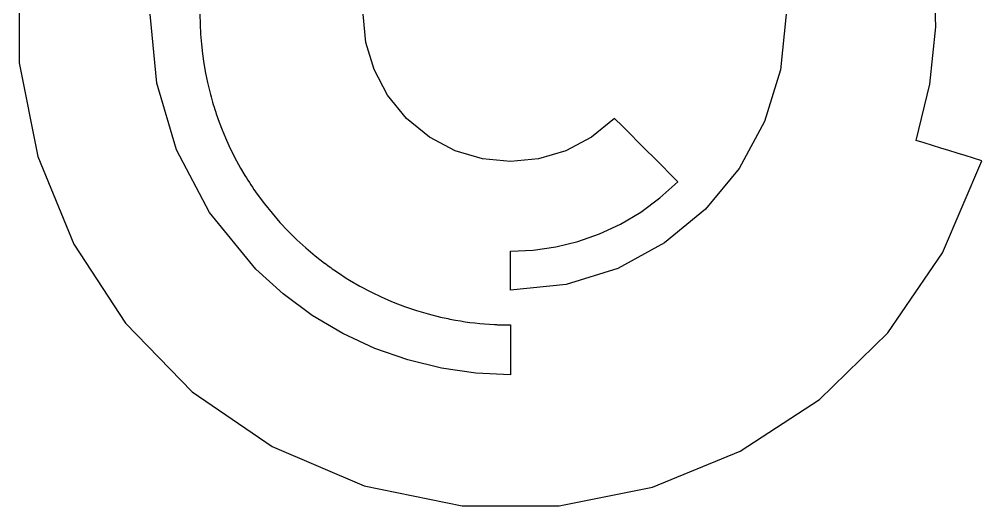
# Model space of a CAD drawing. Extents: x 0 to 101, y 6 to 122.
# Drawn here: x 0.3 to 101.5, y 5.9 to 57.1 of the extents above; entities that cross this region are included whole.
import ezdxf

# ---------------------------------------------------------------- set-up
doc = ezdxf.new("R2010")
doc.units = 0

msp = doc.modelspace()

# ---------------------------------------------------------------- linework, layer by layer
at = {"layer": 'Layer 1', "color": 4}
for p, q in [((0.257418, 62.683582), (0.253979, 52.484299)), ((96.625166, 56.25883), (96.4467, 62.303987)), ((14.713103, 50.348035), (14.019458, 57.585153)), ((19.252846, 57.584625), (19.269655, 56.532105)), ((36.714, 54.62973), (36.430513, 57.585579)), ((80.891943, 57.584625), (80.30323, 51.742955)), ((19.269655, 56.532105), (19.319688, 55.488064)), ((95.996922, 50.237969), (96.625166, 56.25883)), ((19.319688, 55.488064), (19.402358, 54.452949)), ((19.402358, 54.452949), (19.517078, 53.427193)), ((37.564465, 51.761588), (36.714, 54.62973)), ((19.517078, 53.427193), (19.663262, 52.411243)), ((0.253979, 52.484299), (2.207091, 42.646761)), ((19.663262, 52.411243), (19.840322, 51.405542)), ((38.981904, 49.068967), (37.564465, 51.761588)), ((80.30323, 51.742955), (78.614746, 46.301668)), ((19.840322, 51.405542), (20.047671, 50.410525)), ((16.794038, 43.326341), (14.713103, 50.348035)), ((20.047671, 50.410525), (20.284722, 49.426639)), ((94.562082, 44.328994), (95.996922, 50.237969)), ((20.284722, 49.426639), (20.355233, 49.157565)), ((20.355233, 49.157565), (20.428005, 48.889519)), ((20.428005, 48.889519), (20.503017, 48.622466)), ((20.503017, 48.622466), (20.580246, 48.356382)), ((40.966318, 46.639694), (38.981904, 49.068967)), ((20.580246, 48.356382), (20.659671, 48.091237)), ((20.659671, 48.091237), (20.74127, 47.827003)), ((20.74127, 47.827003), (20.825021, 47.563651)), ((20.825021, 47.563651), (20.910902, 47.301153)), ((20.910902, 47.301153), (20.91859, 47.277954)), ((20.91859, 47.277954), (20.926269, 47.254784)), ((20.926269, 47.254784), (20.933949, 47.231613)), ((20.933949, 47.231613), (20.941636, 47.208471)), ((20.941636, 47.208471), (20.949341, 47.185329)), ((20.949341, 47.185329), (20.957071, 47.162187)), ((20.957071, 47.162187), (20.964835, 47.139044)), ((20.964835, 47.139044), (20.972639, 47.115902)), ((20.972482, 47.110258), (20.972388, 47.109129)), ((20.972388, 47.109129), (20.972419, 47.108)), ((20.972419, 47.108), (20.972639, 47.106871)), ((20.972638, 47.111387), (20.972482, 47.110258)), ((20.972795, 47.112515), (20.972638, 47.111387)), ((20.972639, 47.115902), (20.972858, 47.114773)), ((20.972639, 47.106871), (21.27265, 46.259561)), ((20.972889, 47.113644), (20.972795, 47.112515)), ((20.972858, 47.114773), (20.972889, 47.113644)), ((43.394942, 44.656113), (40.966318, 46.639694)), ((62.856179, 46.639694), (60.427646, 44.656113)), ((63.688515, 45.807359), (62.856179, 46.639694)), ((21.27265, 46.259561), (21.594982, 45.422862)), ((64.52085, 44.975024), (63.688515, 45.807359)), ((78.614746, 46.301668), (75.942962, 41.377427)), ((21.594982, 45.422862), (21.939319, 44.597235)), ((21.939319, 44.597235), (22.305347, 43.783131)), ((46.087257, 43.239269), (43.394942, 44.656113)), ((60.427646, 44.656113), (57.735398, 43.239269)), ((65.353185, 44.142688), (64.52085, 44.975024)), ((22.305347, 43.783131), (22.692751, 42.981005)), ((66.185521, 43.310353), (65.353185, 44.142688)), ((95.425284, 44.061103), (94.562082, 44.328994)), ((96.288489, 43.793212), (95.425284, 44.061103)), ((97.151691, 43.525321), (96.288489, 43.793212)), ((98.014893, 43.25743), (97.151691, 43.525321)), ((2.207091, 42.646761), (5.979371, 33.432188)), ((20.262262, 36.735549), (16.794038, 43.326341)), ((22.692751, 42.981005), (23.101216, 42.191311)), ((48.955363, 42.389163), (46.087257, 43.239269)), ((57.735398, 43.239269), (54.867334, 42.389163)), ((67.017853, 42.47802), (66.185521, 43.310353)), ((98.878098, 42.989542), (98.014893, 43.25743)), ((99.7413, 42.721651), (98.878098, 42.989542)), ((100.604505, 42.45376), (99.7413, 42.721651)), ((23.101216, 42.191311), (23.530427, 41.414502)), ((51.911356, 42.105794), (48.955363, 42.389163)), ((54.867334, 42.389163), (51.911356, 42.105794)), ((67.850189, 41.645685), (67.017853, 42.47802)), ((68.682524, 40.813349), (67.850189, 41.645685)), ((97.357434, 32.511235), (101.467707, 42.185869)), ((101.467707, 42.185869), (100.604505, 42.45376)), ((23.530427, 41.414502), (23.980069, 40.651038)), ((23.980069, 40.651038), (24.13457, 40.399465)), ((69.51486, 39.981014), (68.682524, 40.813349)), ((75.942962, 41.377427), (72.404355, 37.086896)), ((24.13457, 40.399465), (24.291219, 40.149704)), ((24.291219, 40.149704), (24.450022, 39.901667)), ((24.450022, 39.901667), (24.610984, 39.655267)), ((24.610984, 39.655267), (24.77411, 39.410417)), ((67.62396, 38.27226), (69.51486, 39.981014)), ((24.77411, 39.410417), (24.939406, 39.167029)), ((24.939406, 39.167029), (25.106877, 38.92502)), ((25.106877, 38.92502), (25.276527, 38.684302)), ((25.276527, 38.684302), (26.035941, 37.659028)), ((26.035941, 37.659028), (26.833717, 36.664855)), ((65.609226, 36.791062), (67.62396, 38.27226)), ((25.117776, 30.791153), (20.262262, 36.735549)), ((26.833717, 36.664855), (27.668809, 35.702926)), ((63.488354, 35.537501), (65.609226, 36.791062)), ((72.404355, 37.086896), (68.115407, 33.546734)), ((27.668809, 35.702926), (28.540171, 34.774389)), ((61.279037, 34.511671), (63.488354, 35.537501)), ((28.540171, 34.774389), (29.446753, 33.880391)), ((58.998975, 33.713651), (61.279037, 34.511671)), ((5.979371, 33.432188), (11.433434, 25.101818)), ((29.446753, 33.880391), (30.38751, 33.022077)), ((56.665858, 33.143531), (58.998975, 33.713651)), ((68.115407, 33.546734), (63.192588, 30.873607)), ((30.38751, 33.022077), (31.361394, 32.20059)), ((51.911249, 32.687333), (54.297384, 32.801396)), ((51.911249, 32.175806), (51.911249, 32.687333)), ((54.297384, 32.801396), (56.665858, 33.143531)), ((91.579476, 24.106132), (97.357434, 32.511235)), ((31.361394, 32.20059), (32.367361, 31.417079)), ((32.367361, 31.417079), (32.368207, 31.416797)), ((32.368207, 31.416797), (32.369336, 31.416746)), ((32.369336, 31.416746), (32.370465, 31.416896)), ((32.370465, 31.416896), (32.371876, 31.417141)), ((32.371876, 31.417141), (32.373287, 31.417387)), ((32.373287, 31.417387), (32.374416, 31.417537)), ((32.374416, 31.417537), (32.375545, 31.417486)), ((32.375545, 31.417486), (32.376392, 31.417204)), ((32.376392, 31.417204), (32.533423, 31.300578)), ((51.911249, 31.664278), (51.911249, 32.175806)), ((51.911249, 31.15275), (51.911249, 31.664278)), ((27.995704, 28.19015), (25.117776, 30.791153)), ((32.533423, 31.300578), (32.691459, 31.184729)), ((32.691459, 31.184729), (32.850401, 31.069709)), ((32.850401, 31.069709), (33.010147, 30.955567)), ((33.010147, 30.955567), (33.170599, 30.842354)), ((33.170599, 30.842354), (33.331661, 30.730122)), ((33.331661, 30.730122), (33.493233, 30.618921)), ((33.493233, 30.618921), (33.655211, 30.508801)), ((33.655211, 30.508801), (33.818353, 30.398968)), ((33.818353, 30.398968), (33.982036, 30.289678)), ((51.911249, 30.641222), (51.911249, 31.15275)), ((51.911249, 30.129694), (51.911249, 30.641222)), ((63.192588, 30.873607), (57.752377, 29.184179)), ((33.982036, 30.289678), (34.146309, 30.181073)), ((34.146309, 30.181073), (34.31122, 30.073298)), ((34.31122, 30.073298), (34.476808, 29.966494)), ((34.476808, 29.966494), (34.643125, 29.860799)), ((34.643125, 29.860799), (34.810217, 29.75636)), ((34.810217, 29.75636), (34.978128, 29.653315)), ((34.978128, 29.653315), (36.086237, 29.009521)), ((51.911249, 29.618167), (51.911249, 30.129694)), ((51.911249, 29.106639), (51.911249, 29.618167)), ((36.086237, 29.009521), (37.221442, 28.408703)), ((37.221442, 28.408703), (38.382614, 27.851893)), ((57.752377, 29.184179), (51.911249, 28.595111)), ((51.911249, 28.595111), (51.911249, 29.106639)), ((31.062261, 25.936005), (27.995704, 28.19015)), ((38.382614, 27.851893), (39.568619, 27.340117)), ((39.568619, 27.340117), (40.778334, 26.874405)), ((40.778334, 26.874405), (42.01062, 26.455785)), ((42.01062, 26.455785), (43.264356, 26.085286)), ((34.290135, 24.028956), (31.062261, 25.936005)), ((43.264356, 26.085286), (44.538406, 25.76394)), ((44.538406, 25.76394), (44.736229, 25.718931)), ((44.736229, 25.718931), (44.934643, 25.675116)), ((44.934643, 25.675116), (45.133596, 25.632503)), ((45.133596, 25.632503), (45.333039, 25.591095)), ((45.333039, 25.591095), (45.532923, 25.550899)), ((45.532923, 25.550899), (45.733199, 25.511915)), ((45.733199, 25.511915), (45.933817, 25.474154)), ((45.933817, 25.474154), (46.134725, 25.43762)), ((46.134725, 25.43762), (46.638289, 25.351675)), ((46.638289, 25.351675), (47.14387, 25.273483)), ((11.433434, 25.101818), (18.431899, 17.916869)), ((47.14387, 25.273483), (47.651599, 25.203094)), ((47.651599, 25.203094), (48.1616, 25.140564)), ((48.1616, 25.140564), (48.674008, 25.085954)), ((48.674008, 25.085954), (49.188948, 25.039317)), ((49.188948, 25.039317), (49.706552, 25.000712)), ((49.706552, 25.000712), (50.226947, 24.97019)), ((50.226947, 24.97019), (50.331364, 24.964912)), ((50.331364, 24.964912), (50.435882, 24.959719)), ((50.435882, 24.959719), (50.540494, 24.954696)), ((50.540494, 24.954696), (50.645198, 24.949926)), ((50.645198, 24.949926), (50.749984, 24.945467)), ((50.749984, 24.945467), (50.85485, 24.941431)), ((50.85485, 24.941431), (50.959788, 24.937875)), ((50.959788, 24.937875), (51.064795, 24.934912)), ((51.064795, 24.934912), (51.170038, 24.932372)), ((51.170038, 24.932372), (51.275626, 24.930396)), ((51.275626, 24.930396), (51.381471, 24.928985)), ((51.381471, 24.928985), (51.487487, 24.927856)), ((51.487487, 24.927856), (51.593583, 24.92701)), ((51.593583, 24.92701), (51.699668, 24.926445)), ((51.699668, 24.926445), (51.805659, 24.926163)), ((51.805659, 24.926163), (51.911461, 24.926076)), ((51.911461, 24.926076), (51.911461, 24.272333)), ((37.652655, 22.468809), (34.290135, 24.028956)), ((51.911461, 24.272333), (51.911461, 23.618594)), ((51.911461, 23.618594), (51.911461, 22.964851)), ((84.394945, 17.107924), (91.579476, 24.106132)), ((41.122933, 21.255507), (37.652655, 22.468809)), ((51.911461, 22.964851), (51.911461, 22.311112)), ((51.911461, 22.311112), (51.911461, 21.657369)), ((44.674084, 20.388998), (41.122933, 21.255507)), ((51.911461, 21.657369), (51.911461, 21.003627)), ((48.279222, 19.869226), (44.674084, 20.388998)), ((51.911461, 21.003627), (51.911461, 20.349887)), ((51.911461, 20.349887), (51.911461, 19.696145)), ((51.911461, 19.696145), (48.279222, 19.869226)), ((18.431899, 17.916869), (26.837382, 12.138578)), ((76.064947, 11.65398), (84.394945, 17.107924)), ((26.837382, 12.138578), (36.512499, 8.028167)), ((66.850592, 7.881665), (76.064947, 11.65398)), ((36.512499, 8.028167), (46.81326, 5.931397)), ((57.012994, 5.928349), (66.850592, 7.881665)), ((46.81326, 5.931397), (57.012994, 5.928349))]:
    msp.add_line(p, q, dxfattribs=at)

doc.saveas('drawing.dxf')
